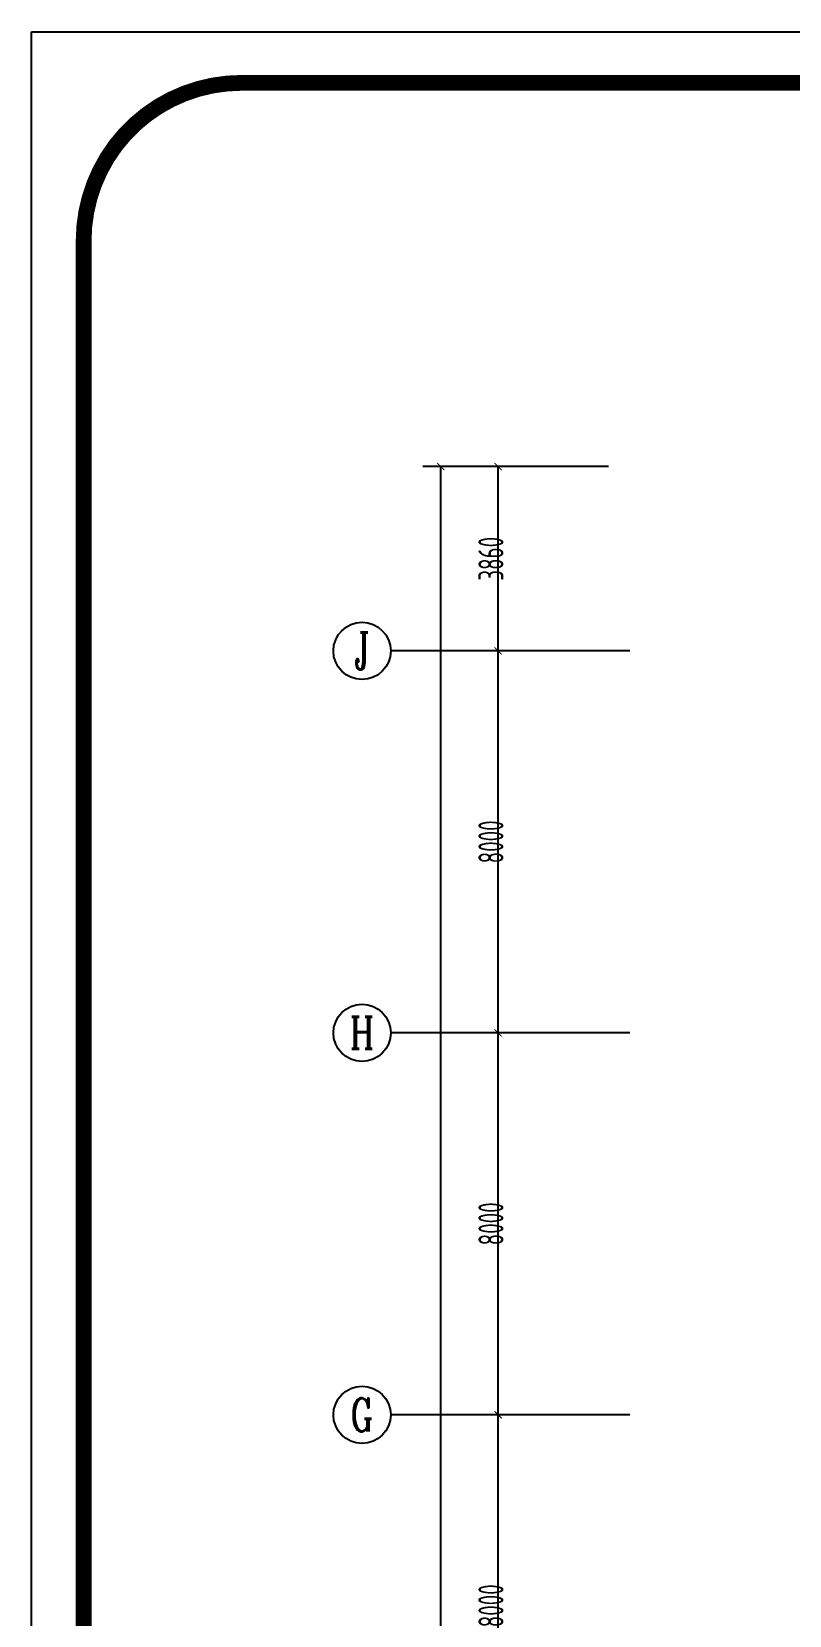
# Model space of a CAD drawing. Header units: inches. Extents: x 871252 to 1312932, y -88801 to 86720.
# Drawn here: x 1039901 to 1055775, y 53550 to 86720 of the extents above; entities that cross this region are included whole.
import ezdxf
from ezdxf.enums import TextEntityAlignment as Align

# ---------------------------------------------------------------- set-up
doc = ezdxf.new("R2010")
doc.units = ezdxf.units.IN
doc.header["$MEASUREMENT"] = 0
for name, color, linetype in [('AXIS', 3, 'Continuous'), ('AXIS_TEXT', 7, 'Continuous'), ('外框', 7, 'Continuous')]:
    doc.layers.add(name, color=color, linetype=linetype)
doc.styles.add('_TCH_AXIS', font='COMPLEX', dxfattribs={"bigfont": 'GBCBIG'})
doc.styles.add('_TCH_DIM_T3', font='TSSDENG', dxfattribs={"width": 0.64, "bigfont": 'TSSDCHN'})
doc.styles.add('COMPLEX', font='stylu.ttf')
doc.dimstyles.new('_TCH_ARCH&&150', dxfattribs={"dimtxt": 525, "dimasz": 150, "dimexe": 375, "dimexo": 450, "dimgap": 150, "dimtad": 1, "dimdec": 0, "dimzin": 0, "dimdsep": 46, "dimtxsty": '_TCH_DIM_T3', "dimblk": 'ARCHTICK', "dimcen": 0.09, "dimclrt": 7, "dimazin": 2, "dimtfac": 1, "dimtdec": 0, "dimtix": 1, "dimtmove": 2, "dimatfit": 3, "dimfxl": 0, "dimtolj": 1, "dimtzin": 0, "dimarcsym": 0})

# ---------------------------------------------------------------- blocks, each defined once
blk = doc.blocks.new('_ArchTick')
at = {"color": 0, "linetype": 'ByBlock', "const_width": 0.15}
blk.add_lwpolyline([(-0.5, -0.5), (0.5, 0.5)], dxfattribs=at)
blk = doc.blocks.new('*D74')
at = {"layer": 'AXIS', "color": 0, "lineweight": -2, "transparency": 16777216}
for p, q in [((1051983, 57750), (1049298, 57750)), ((1049673, 49750), (1049673, 57750)), ((1051983, 49750), (1049298, 49750))]:
    blk.add_line(p, q, dxfattribs=at)
at = {"layer": 'Defpoints', "color": 0, "transparency": 16777216}
for p in [(1049673, 57750), (1052433, 57750), (1052433, 49750)]:
    blk.add_point(p, dxfattribs=at)
at = {"layer": 'AXIS', "color": 0, "lineweight": -2, "transparency": 16777216, "xscale": 150, "yscale": 150, "zscale": 150}
for p, rotation in [((1049673, 57750), 90), ((1049673, 49750), 270)]:
    blk.add_blockref('_ArchTick', p, dxfattribs=dict(at, rotation=rotation))
at = {"layer": 'AXIS', "color": 7, "transparency": 16777216, "insert": (1049523, 53750), "char_height": 525, "attachment_point": 5, "rotation": 90, "style": '_TCH_DIM_T3'}
blk.add_mtext('\\A1;8000', dxfattribs=at)
blk = doc.blocks.new('*D75')
at = {"layer": 'AXIS', "color": 0, "lineweight": -2, "transparency": 16777216}
for p, q in [((1051983, 65750), (1049298, 65750)), ((1049673, 57750), (1049673, 65750)), ((1051983, 57750), (1049298, 57750))]:
    blk.add_line(p, q, dxfattribs=at)
at = {"layer": 'Defpoints', "color": 0, "transparency": 16777216}
for p in [(1049673, 65750), (1052433, 65750), (1052433, 57750)]:
    blk.add_point(p, dxfattribs=at)
at = {"layer": 'AXIS', "color": 0, "lineweight": -2, "transparency": 16777216, "xscale": 150, "yscale": 150, "zscale": 150}
for p, rotation in [((1049673, 65750), 90), ((1049673, 57750), 270)]:
    blk.add_blockref('_ArchTick', p, dxfattribs=dict(at, rotation=rotation))
at = {"layer": 'AXIS', "color": 7, "transparency": 16777216, "insert": (1049523, 61750), "char_height": 525, "attachment_point": 5, "rotation": 90, "style": '_TCH_DIM_T3'}
blk.add_mtext('\\A1;8000', dxfattribs=at)
blk = doc.blocks.new('*D76')
at = {"layer": 'AXIS', "color": 0, "lineweight": -2, "transparency": 16777216}
for p, q in [((1051983, 73750), (1049298, 73750)), ((1049673, 65750), (1049673, 73750)), ((1051983, 65750), (1049298, 65750))]:
    blk.add_line(p, q, dxfattribs=at)
at = {"layer": 'Defpoints', "color": 0, "transparency": 16777216}
for p in [(1049673, 73750), (1052433, 73750), (1052433, 65750)]:
    blk.add_point(p, dxfattribs=at)
at = {"layer": 'AXIS', "color": 0, "lineweight": -2, "transparency": 16777216, "xscale": 150, "yscale": 150, "zscale": 150}
for p, rotation in [((1049673, 73750), 90), ((1049673, 65750), 270)]:
    blk.add_blockref('_ArchTick', p, dxfattribs=dict(at, rotation=rotation))
at = {"layer": 'AXIS', "color": 7, "transparency": 16777216, "insert": (1049523, 69750), "char_height": 525, "attachment_point": 5, "rotation": 90, "style": '_TCH_DIM_T3'}
blk.add_mtext('\\A1;8000', dxfattribs=at)
blk = doc.blocks.new('*D77')
at = {"layer": 'AXIS', "color": 0, "lineweight": -2, "transparency": 16777216}
for p, q in [((1051983, 77610), (1049298, 77610)), ((1049673, 73750), (1049673, 77610)), ((1051983, 73750), (1049298, 73750))]:
    blk.add_line(p, q, dxfattribs=at)
at = {"layer": 'Defpoints', "color": 0, "transparency": 16777216}
for p in [(1049673, 77610), (1052433, 77610), (1052433, 73750)]:
    blk.add_point(p, dxfattribs=at)
at = {"layer": 'AXIS', "color": 0, "lineweight": -2, "transparency": 16777216, "xscale": 150, "yscale": 150, "zscale": 150}
for p, rotation in [((1049673, 77610), 90), ((1049673, 73750), 270)]:
    blk.add_blockref('_ArchTick', p, dxfattribs=dict(at, rotation=rotation))
at = {"layer": 'AXIS', "color": 7, "transparency": 16777216, "insert": (1049523, 75680), "char_height": 525, "attachment_point": 5, "rotation": 90, "style": '_TCH_DIM_T3'}
blk.add_mtext('\\A1;3860', dxfattribs=at)
blk = doc.blocks.new('*D78')
at = {"layer": 'AXIS', "color": 0, "lineweight": -2, "transparency": 16777216}
for p, q in [((1051983, 77610), (1048098, 77610)), ((1048473, 12950), (1048473, 77610)), ((1051983, 12950), (1048098, 12950))]:
    blk.add_line(p, q, dxfattribs=at)
at = {"layer": 'Defpoints', "color": 0, "transparency": 16777216}
for p in [(1048473, 77610), (1052433, 77610), (1052433, 12950)]:
    blk.add_point(p, dxfattribs=at)
at = {"layer": 'AXIS', "color": 0, "lineweight": -2, "transparency": 16777216, "xscale": 150, "yscale": 150, "zscale": 150}
for p, rotation in [((1048473, 77610), 90), ((1048473, 12950), 270)]:
    blk.add_blockref('_ArchTick', p, dxfattribs=dict(at, rotation=rotation))
at = {"layer": 'AXIS', "color": 7, "transparency": 16777216, "insert": (1048323, 45280), "char_height": 525, "attachment_point": 5, "rotation": 90, "style": '_TCH_DIM_T3'}
blk.add_mtext('\\A1;64660', dxfattribs=at)
blk = doc.blocks.new('_AXISO')
blk.add_circle((0, 0), 0.5)
at = {"layer": 'AXIS_TEXT', "style": 'COMPLEX', "width": 1.041667}
blk.add_attdef('A', text='', height=0.56, dxfattribs=at).set_placement((-0.25, -0.28), (0.25, -0.28), align=Align.FIT)

msp = doc.modelspace()

# ---------------------------------------------------------------- linework, layer by layer
at = {"layer": 'AXIS'}
for p, q in [((1052433.3, 73749.7), (1047422.8, 73749.7)), ((1052433.3, 65749.7), (1047422.8, 65749.7)), ((1052433.3, 57749.7), (1047422.8, 57749.7))]:
    msp.add_line(p, q, dxfattribs=at)
at = {"layer": '外框', "lineweight": -2}
for p, q in [((1039900.8, 86720.3), (1153106, 86720.3)), ((1039900.8, 7391.5), (1039900.8, 86720.3))]:
    msp.add_line(p, q, dxfattribs=at)
at = {"layer": '外框', "lineweight": -2, "const_width": 330.9}
msp.add_lwpolyline([(1044299, 8435.7), (1148539.6, 8435.7, 0.4142136), (1151848.8, 11744.9), (1151848.8, 82339.2, 0.4142136), (1148539.6, 85648.4), (1044299, 85648.4, 0.4142136), (1040989.8, 82339.2), (1040989.8, 11744.9, 0.4142136)], format="xyb", close=True, dxfattribs=at)

# ---------------------------------------------------------------- block references
at = {"layer": 'AXIS'}
ref = msp.add_blockref('_AXISO', (1046822.8, 73749.7), dxfattribs=dict(at, xscale=1200, yscale=1200, zscale=1200))
ref.add_attrib('A', 'J', dxfattribs={"layer": 'AXIS_TEXT', "height": 774.7, "style": '_TCH_AXIS', "width": 0.8}).set_placement((1046660.5, 73362.3), (1046985.2, 73362.3), align=Align.FIT)
ref = msp.add_blockref('_AXISO', (1046822.8, 65749.7), dxfattribs=dict(at, xscale=1200, yscale=1200, zscale=1200))
ref.add_attrib('A', 'H', dxfattribs={"layer": 'AXIS_TEXT', "height": 668.2, "style": '_TCH_AXIS', "width": 0.8}).set_placement((1046568.3, 65415.6), (1047077.4, 65415.6), align=Align.FIT)
ref = msp.add_blockref('_AXISO', (1046822.8, 57749.7), dxfattribs=dict(at, xscale=1200, yscale=1200, zscale=1200))
ref.add_attrib('A', 'G', dxfattribs={"layer": 'AXIS_TEXT', "height": 692.8, "style": '_TCH_AXIS', "width": 0.8}).set_placement((1046585.3, 57403.3), (1047060.4, 57403.3), align=Align.FIT)

# ---------------------------------------------------------------- dimensions: what is measured, and where the dimension line sits
for p1, p2, distance, picture, middle in [((1052433.3, 12949.7), (1052433.3, 77609.9), 3960.5, '*D78', (1048322.8, 45279.8)), ((1052433.3, 73749.7), (1052433.3, 77609.9), 2760.5, '*D77', (1049522.8, 75679.8)), ((1052433.3, 65749.7), (1052433.3, 73749.7), 2760.5, '*D76', (1049522.8, 69749.7)), ((1052433.3, 57749.7), (1052433.3, 65749.7), 2760.5, '*D75', (1049522.8, 61749.7)), ((1052433.3, 49749.7), (1052433.3, 57749.7), 2760.5, '*D74', (1049522.8, 53749.7))]:
    dim = msp.add_aligned_dim(p1=p1, p2=p2, distance=distance, dimstyle='_TCH_ARCH&&150', dxfattribs=at)
    dim.commit()
    dim.dimension.update_dxf_attribs({"geometry": picture, "text_midpoint": middle})

doc.saveas('drawing.dxf')
